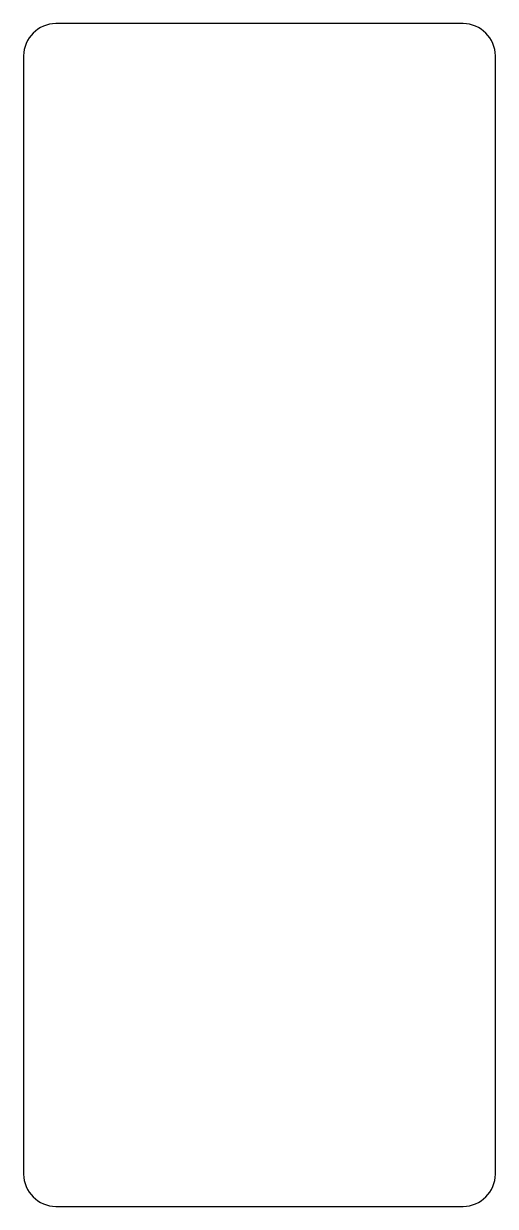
# Model space of a CAD drawing. Header units: millimetres. Extents: x 107 to 121.6, y 29.3 to 65.9.
import ezdxf

# ---------------------------------------------------------------- set-up
doc = ezdxf.new("R2010")
doc.units = ezdxf.units.MM

msp = doc.modelspace()

# ---------------------------------------------------------------- linework, layer by layer
for p, q in [((120.6, 65.925), (108, 65.925)), ((107, 64.925), (107, 30.325)), ((121.6, 30.325), (121.6, 64.925)), ((108, 29.325), (120.6, 29.325))]:
    msp.add_line(p, q)
for centre, start, end in [((108, 64.925), 90, 180), ((120.6, 64.925), 0, 90), ((108, 30.325), 180, 270), ((120.6, 30.325), 270, 360)]:
    msp.add_arc(centre, 1, start, end)

doc.saveas('drawing.dxf')
